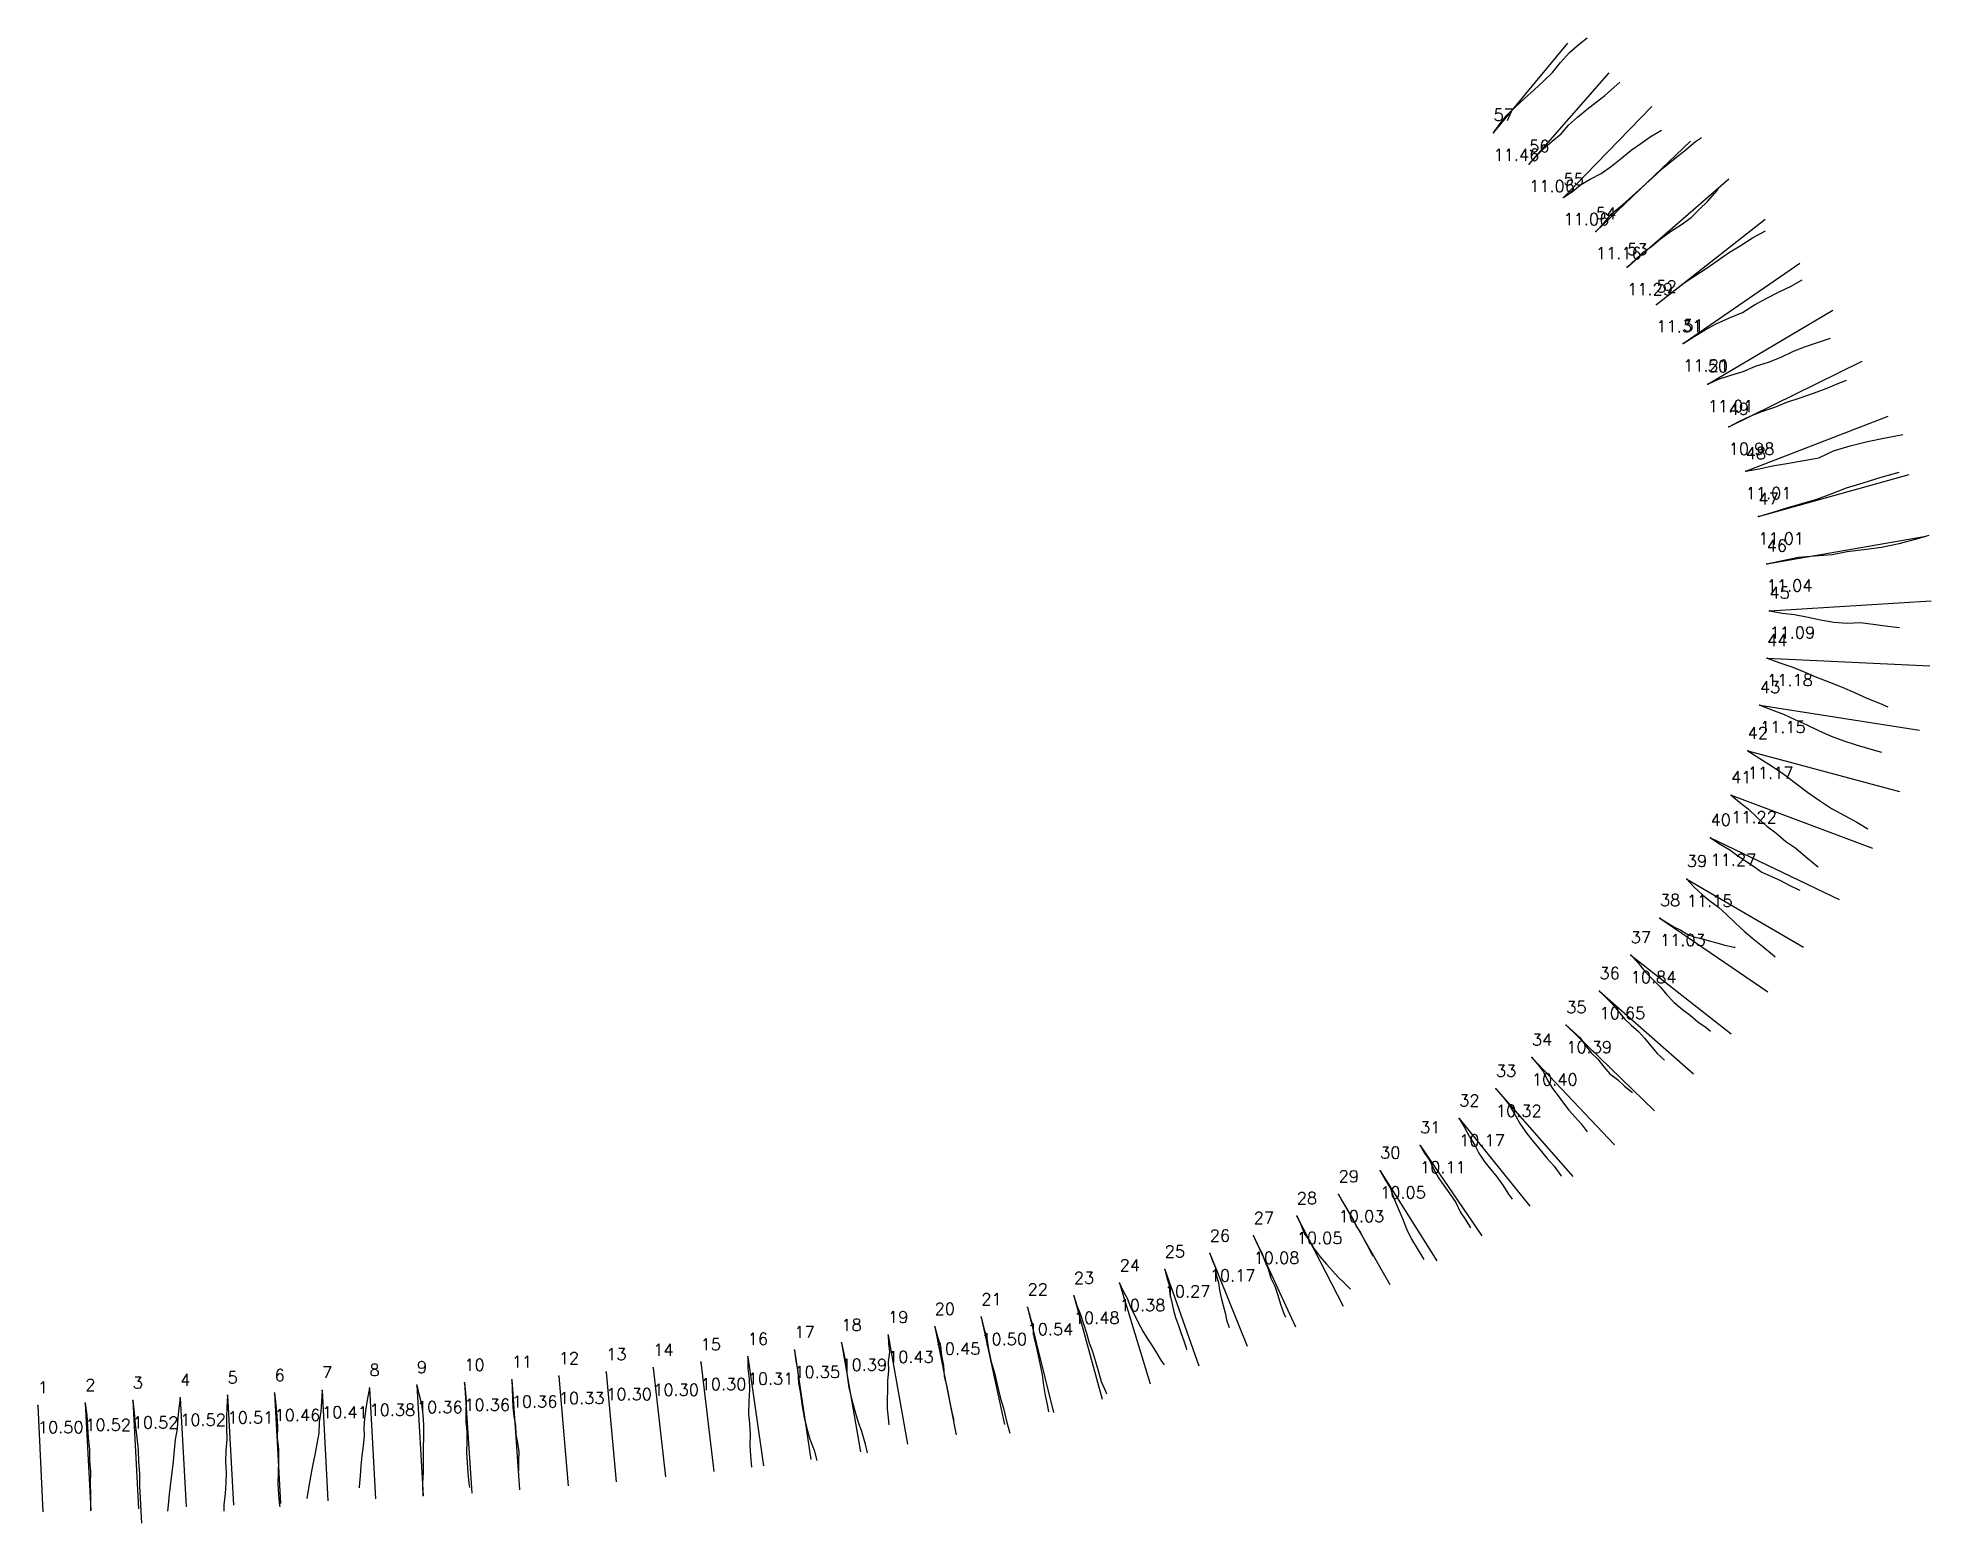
# Model space of a CAD drawing. Extents: x 748666.4 to 748714.3, y 8930221.9 to 8930259.5.
import ezdxf

# ---------------------------------------------------------------- set-up
doc = ezdxf.new("R2010")
doc.units = 0
for name, color, linetype in [('Hole', 7, 'Continuous'), ('Length', 7, 'Continuous'), ('Number', 7, 'Continuous'), ('Real Hole', 7, 'Continuous'), ('Theoretical Hole', 7, 'Continuous')]:
    doc.layers.add(name, color=color, linetype=linetype)
doc.styles.get("Standard").update_dxf_attribs({"font": 'simplex.shx'})

msp = doc.modelspace()

# ---------------------------------------------------------------- linework, layer by layer
at = {"layer": 'Hole', "color": 244, "true_color": 0x0a11ff}
for p in [(748703.26, 8930257.09, 191.08), (748704.16, 8930256.3, 190.63), (748705.03, 8930255.46, 190.6), (748705.85, 8930254.6, 190.67), (748706.64, 8930253.69, 190.78), (748707.38, 8930252.75, 190.77), (748708.06, 8930251.76, 190.63), (748708.68, 8930250.73, 190.39), (748709.21, 8930249.65, 190.32), (748709.64, 8930248.53, 190.32), (748709.96, 8930247.38, 190.28), (748710.17, 8930246.19, 190.29), (748710.24, 8930245, 190.32), (748710.18, 8930243.8, 190.4), (748710, 8930242.61, 190.39), (748709.69, 8930241.45, 190.45), (748709.27, 8930240.33, 190.56), (748708.75, 8930239.25, 190.69), (748708.15, 8930238.21, 190.63), (748707.47, 8930237.22, 190.54), (748706.73, 8930236.28, 190.36), (748705.94, 8930235.37, 190.18), (748705.1, 8930234.51, 189.93), (748704.23, 8930233.69, 189.97), (748703.32, 8930232.9, 189.91), (748702.39, 8930232.15, 189.78), (748701.4, 8930231.47, 189.74), (748700.39, 8930230.83, 189.7), (748699.34, 8930230.23, 189.7), (748698.28, 8930229.68, 189.73), (748696.08, 8930228.73, 189.87), (748697.19, 8930229.18, 189.77), (748694.94, 8930228.33, 189.95), (748693.8, 8930227.98, 190.05), (748691.47, 8930227.37, 190.2), (748692.64, 8930227.66, 190.14), (748689.12, 8930226.88, 190.08), (748690.3, 8930227.12, 190.14), (748686.76, 8930226.47, 190.02), (748687.94, 8930226.67, 190.06), (748683.2, 8930225.98, 189.93), (748684.39, 8930226.12, 189.94), (748685.57, 8930226.29, 189.98), (748676.02, 8930225.4, 189.99), (748677.22, 8930225.46, 189.99), (748678.42, 8930225.54, 189.99), (748679.61, 8930225.63, 189.96), (748680.81, 8930225.73, 189.94), (748682, 8930225.84, 189.94), (748667.63, 8930224.95, 190.18), (748668.83, 8930225.01, 190.17), (748670.03, 8930225.08, 190.16), (748671.23, 8930225.14, 190.15), (748672.42, 8930225.2, 190.09), (748673.62, 8930225.27, 190.04), (748674.82, 8930225.33, 190.01), (748666.43, 8930224.89, 190.17)]:
    msp.add_point(p, dxfattribs=at)
at = {"layer": 'Real Hole', "color": 1, "true_color": 0xff0000}
for points in [[(748703.26, 8930257.09, 191.08), (748703.431, 8930257.331, 190.125), (748703.606, 8930257.549, 189.165), (748703.801, 8930257.736, 188.202), (748704.044, 8930257.965, 187.259), (748704.284, 8930258.18, 186.312), (748704.52, 8930258.401, 185.366), (748704.747, 8930258.623, 184.418), (748704.954, 8930258.873, 183.472), (748705.184, 8930259.129, 182.533), (748705.438, 8930259.347, 181.591), (748705.625, 8930259.496, 180.933)], [(748704.16, 8930256.3, 190.63), (748704.338, 8930256.495, 189.665), (748704.508, 8930256.682, 188.698), (748704.742, 8930256.88, 187.746), (748704.974, 8930257.066, 186.791), (748705.155, 8930257.283, 185.832), (748705.384, 8930257.489, 184.881), (748705.628, 8930257.695, 183.933), (748705.855, 8930257.87, 182.975), (748706.078, 8930258.04, 182.015), (748706.312, 8930258.252, 181.066), (748706.454, 8930258.376, 180.497)], [(748705.03, 8930255.46, 190.6), (748705.256, 8930255.608, 189.637), (748705.46, 8930255.777, 188.673), (748705.702, 8930255.917, 187.713), (748705.984, 8930256.062, 186.764), (748706.248, 8930256.25, 185.818), (748706.494, 8930256.453, 184.871), (748706.742, 8930256.654, 183.923), (748706.983, 8930256.824, 182.967), (748707.226, 8930256.99, 182.012), (748707.508, 8930257.157, 181.067)], [(748705.85, 8930254.6, 190.67), (748706.06, 8930254.819, 189.717), (748706.248, 8930255.043, 188.761), (748706.52, 8930255.267, 187.825), (748706.763, 8930255.487, 186.88), (748707.026, 8930255.729, 185.946), (748707.283, 8930255.953, 185.006), (748707.535, 8930256.188, 184.068), (748707.811, 8930256.416, 183.134), (748708.09, 8930256.641, 182.2), (748708.372, 8930256.872, 181.269), (748708.517, 8930256.977, 180.802)], [(748706.64, 8930253.69, 190.78), (748706.844, 8930253.875, 189.819), (748707.035, 8930254.061, 188.855), (748707.254, 8930254.22, 187.892), (748707.487, 8930254.412, 186.939), (748707.737, 8930254.595, 185.988), (748708.011, 8930254.773, 185.043), (748708.262, 8930254.953, 184.092), (748708.468, 8930255.157, 183.135), (748708.669, 8930255.352, 182.175), (748708.845, 8930255.549, 181.21), (748708.945, 8930255.659, 180.733)], [(748707.38, 8930252.75, 190.77), (748707.622, 8930252.932, 189.817), (748707.849, 8930253.114, 188.86), (748708.076, 8930253.289, 187.902), (748708.355, 8930253.476, 186.96), (748708.641, 8930253.662, 186.02), (748708.921, 8930253.855, 185.08), (748709.205, 8930254.053, 184.142), (748709.501, 8930254.235, 183.204), (748709.81, 8930254.434, 182.274), (748710.136, 8930254.61, 181.345)], [(748708.06, 8930251.76, 190.63), (748708.336, 8930251.942, 189.686), (748708.616, 8930252.105, 188.74), (748708.896, 8930252.261, 187.793), (748709.23, 8930252.408, 186.862), (748709.559, 8930252.542, 185.927), (748709.858, 8930252.739, 184.994), (748710.173, 8930252.907, 184.059), (748710.485, 8930253.066, 183.123), (748710.79, 8930253.214, 182.182), (748711.071, 8930253.372, 181.342)], [(748708.68, 8930250.73, 190.39), (748708.953, 8930250.855, 189.436), (748709.234, 8930250.954, 188.482), (748709.571, 8930251.056, 187.546), (748709.889, 8930251.189, 186.607), (748710.215, 8930251.289, 185.667), (748710.539, 8930251.417, 184.73), (748710.845, 8930251.569, 183.79), (748711.154, 8930251.683, 182.846), (748711.477, 8930251.797, 181.906), (748711.787, 8930251.894, 180.96)], [(748709.21, 8930249.65, 190.32), (748709.483, 8930249.798, 189.369), (748709.749, 8930249.927, 188.414), (748710.046, 8930250.037, 187.465), (748710.378, 8930250.154, 186.53), (748710.677, 8930250.28, 185.584), (748711.019, 8930250.39, 184.651), (748711.354, 8930250.506, 183.715), (748711.674, 8930250.626, 182.776), (748711.996, 8930250.76, 181.838), (748712.187, 8930250.835, 181.275)], [(748709.64, 8930248.53, 190.32), (748709.978, 8930248.587, 189.381), (748710.32, 8930248.662, 188.444), (748710.676, 8930248.721, 187.511), (748711.106, 8930248.797, 186.612), (748711.489, 8930248.87, 185.691), (748711.864, 8930249.046, 184.781), (748712.282, 8930249.173, 183.881), (748712.723, 8930249.285, 182.991), (748713.177, 8930249.375, 182.104), (748713.613, 8930249.46, 181.208)], [(748709.96, 8930247.38, 190.28), (748710.334, 8930247.492, 189.359), (748710.706, 8930247.612, 188.439), (748711.057, 8930247.715, 187.508), (748711.442, 8930247.821, 186.591), (748711.799, 8930247.956, 185.667), (748712.186, 8930248.11, 184.758), (748712.612, 8930248.237, 183.862), (748713.068, 8930248.376, 182.983), (748713.518, 8930248.504, 182.099)], [(748710.17, 8930246.19, 190.29), (748710.57, 8930246.272, 189.377), (748710.976, 8930246.356, 188.467), (748711.385, 8930246.385, 187.555), (748711.831, 8930246.42, 186.661), (748712.208, 8930246.497, 185.738), (748712.625, 8930246.549, 184.831), (748713.078, 8930246.605, 183.94), (748713.523, 8930246.704, 183.051), (748713.967, 8930246.821, 182.162), (748714.283, 8930246.909, 181.544)], [(748710.24, 8930245, 190.32), (748710.56, 8930244.94, 189.375), (748710.876, 8930244.901, 188.426), (748711.18, 8930244.842, 187.476), (748711.531, 8930244.77, 186.542), (748711.867, 8930244.711, 185.602), (748712.218, 8930244.684, 184.666), (748712.536, 8930244.7, 183.718), (748712.864, 8930244.66, 182.774), (748713.232, 8930244.61, 181.846), (748713.528, 8930244.572, 180.997)], [(748710.18, 8930243.8, 190.4), (748710.504, 8930243.681, 189.462), (748710.828, 8930243.574, 188.522), (748711.122, 8930243.455, 187.573), (748711.432, 8930243.318, 186.632), (748711.76, 8930243.192, 185.696), (748712.08, 8930243.062, 184.758), (748712.39, 8930242.928, 183.816), (748712.706, 8930242.79, 182.878), (748713.021, 8930242.661, 181.938), (748713.235, 8930242.566, 181.278)], [(748710, 8930242.61, 190.39), (748710.297, 8930242.495, 189.442), (748710.596, 8930242.381, 188.495), (748710.885, 8930242.244, 187.547), (748711.185, 8930242.113, 186.602), (748711.484, 8930241.965, 185.66), (748711.8, 8930241.823, 184.722), (748712.123, 8930241.705, 183.783), (748712.432, 8930241.604, 182.837), (748712.749, 8930241.509, 181.893), (748713.073, 8930241.423, 180.951)], [(748709.69, 8930241.45, 190.45), (748709.998, 8930241.259, 189.518), (748710.289, 8930241.072, 188.58), (748710.601, 8930240.863, 187.653), (748710.888, 8930240.641, 186.721), (748711.2, 8930240.406, 185.8), (748711.509, 8930240.194, 184.873), (748711.813, 8930239.995, 183.942), (748712.137, 8930239.821, 183.012), (748712.449, 8930239.647, 182.078), (748712.727, 8930239.478, 181.239)], [(748709.27, 8930240.33, 190.56), (748709.479, 8930240.158, 189.597), (748709.704, 8930239.989, 188.638), (748709.943, 8930239.75, 187.697), (748710.172, 8930239.548, 186.745), (748710.404, 8930239.376, 185.787), (748710.657, 8930239.158, 184.844), (748710.904, 8930238.989, 183.89), (748711.153, 8930238.781, 182.944), (748711.399, 8930238.574, 181.997), (748711.471, 8930238.518, 181.711)], [(748708.75, 8930239.25, 190.69), (748708.992, 8930239.094, 189.732), (748709.238, 8930238.948, 188.774), (748709.406, 8930238.821, 187.796), (748709.617, 8930238.679, 186.829), (748709.836, 8930238.535, 185.864), (748710.05, 8930238.384, 184.899), (748710.276, 8930238.284, 183.93), (748710.521, 8930238.174, 182.967), (748710.743, 8930238.058, 181.999), (748710.985, 8930237.94, 181.036), (748711.011, 8930237.929, 180.94)], [(748708.15, 8930238.21, 190.63), (748708.33, 8930238.01, 189.667), (748708.544, 8930237.812, 188.71), (748708.735, 8930237.656, 187.741), (748708.95, 8930237.495, 186.778), (748709.151, 8930237.312, 185.816), (748709.369, 8930237.105, 184.862), (748709.599, 8930236.894, 183.912), (748709.823, 8930236.701, 182.957), (748710.07, 8930236.501, 182.008), (748710.317, 8930236.297, 181.061), (748710.385, 8930236.238, 180.775)], [(748707.47, 8930237.22, 190.54), (748707.645, 8930237.11, 189.562), (748707.824, 8930237.004, 188.584), (748708.001, 8930236.914, 187.603), (748708.172, 8930236.809, 186.624), (748708.349, 8930236.737, 185.642), (748708.524, 8930236.705, 184.658), (748708.715, 8930236.646, 183.678), (748708.911, 8930236.593, 182.699), (748709.115, 8930236.539, 181.722), (748709.351, 8930236.49, 180.751), (748709.371, 8930236.486, 180.653)], [(748706.73, 8930236.28, 190.36), (748706.909, 8930236.094, 189.394), (748707.093, 8930235.864, 188.438), (748707.277, 8930235.675, 187.474), (748707.471, 8930235.486, 186.511), (748707.649, 8930235.273, 185.55), (748707.832, 8930235.086, 184.585), (748708.037, 8930234.912, 183.622), (748708.237, 8930234.768, 182.653), (748708.43, 8930234.595, 181.687), (748708.641, 8930234.454, 180.72), (748708.746, 8930234.36, 180.24)], [(748705.94, 8930235.37, 190.18), (748706.104, 8930235.212, 189.206), (748706.272, 8930235.04, 188.236), (748706.409, 8930234.866, 187.26), (748706.572, 8930234.671, 186.293), (748706.742, 8930234.512, 185.321), (748706.924, 8930234.35, 184.351), (748707.075, 8930234.186, 183.376), (748707.239, 8930233.992, 182.409), (748707.403, 8930233.799, 181.441), (748707.588, 8930233.629, 180.474)], [(748705.1, 8930234.51, 189.93), (748705.272, 8930234.35, 188.958), (748705.453, 8930234.192, 187.987), (748705.587, 8930234.001, 187.015), (748705.742, 8930233.803, 186.047), (748705.9, 8930233.648, 185.072), (748706.046, 8930233.457, 184.101), (748706.198, 8930233.281, 183.129), (748706.392, 8930233.133, 182.159), (748706.576, 8930232.966, 181.19), (748706.774, 8930232.812, 180.222)], [(748704.23, 8930233.69, 189.97), (748704.377, 8930233.517, 188.996), (748704.521, 8930233.332, 188.024), (748704.632, 8930233.107, 187.056), (748704.754, 8930232.91, 186.083), (748704.893, 8930232.721, 185.111), (748705.029, 8930232.535, 184.138), (748705.165, 8930232.357, 183.163), (748705.324, 8930232.183, 182.192), (748705.479, 8930232.013, 181.218), (748705.63, 8930231.809, 180.251)], [(748703.32, 8930232.9, 189.91), (748703.494, 8930232.7, 188.946), (748703.659, 8930232.492, 187.982), (748703.802, 8930232.252, 187.021), (748703.941, 8930231.999, 186.064), (748704.099, 8930231.773, 185.103), (748704.266, 8930231.57, 184.138), (748704.439, 8930231.358, 183.176), (748704.61, 8930231.15, 182.213), (748704.795, 8930230.946, 181.252), (748704.964, 8930230.71, 180.295), (748704.983, 8930230.689, 180.199)], [(748702.39, 8930232.15, 189.78), (748702.513, 8930231.937, 188.811), (748702.642, 8930231.706, 187.846), (748702.783, 8930231.479, 186.883), (748702.888, 8930231.271, 185.91), (748703.037, 8930231.044, 184.948), (748703.194, 8930230.861, 183.977), (748703.346, 8930230.677, 183.006), (748703.495, 8930230.462, 182.041), (748703.639, 8930230.238, 181.077), (748703.727, 8930230.106, 180.499)], [(748701.4, 8930231.47, 189.74), (748701.515, 8930231.271, 188.767), (748701.637, 8930231.096, 187.79), (748701.741, 8930230.877, 186.82), (748701.87, 8930230.652, 185.854), (748702.006, 8930230.453, 184.883), (748702.153, 8930230.248, 183.916), (748702.302, 8930230.021, 182.953), (748702.418, 8930229.792, 181.987), (748702.557, 8930229.576, 181.02), (748702.674, 8930229.385, 180.252)], [(748700.39, 8930230.83, 189.7), (748700.521, 8930230.6, 188.736), (748700.652, 8930230.375, 187.77), (748700.735, 8930230.133, 186.803), (748700.847, 8930229.869, 185.845), (748700.96, 8930229.616, 184.885), (748701.056, 8930229.355, 183.924), (748701.187, 8930229.097, 182.967), (748701.323, 8930228.864, 182.004), (748701.468, 8930228.627, 181.043), (748701.497, 8930228.583, 180.85)], [(748699.34, 8930230.23, 189.7), (748699.432, 8930230.06, 188.719), (748699.522, 8930229.91, 187.734), (748699.604, 8930229.762, 186.749), (748699.715, 8930229.575, 185.773), (748699.796, 8930229.405, 184.791), (748699.896, 8930229.263, 183.806), (748699.984, 8930229.076, 182.827), (748700.084, 8930228.904, 181.847), (748700.166, 8930228.745, 180.863), (748700.214, 8930228.665, 180.372)], [(748698.28, 8930229.68, 189.73), (748698.384, 8930229.47, 188.758), (748698.471, 8930229.242, 187.788), (748698.608, 8930229.05, 186.816), (748698.723, 8930228.849, 185.843), (748698.872, 8930228.647, 184.875), (748699.03, 8930228.467, 183.905), (748699.184, 8930228.298, 182.931), (748699.332, 8930228.135, 181.956), (748699.482, 8930227.992, 180.977), (748699.637, 8930227.83, 180.106)], [(748696.08, 8930228.73, 189.87), (748696.147, 8930228.55, 188.889), (748696.216, 8930228.395, 187.903), (748696.238, 8930228.195, 186.924), (748696.3, 8930227.995, 185.946), (748696.326, 8930227.802, 184.965), (748696.37, 8930227.612, 183.984), (748696.415, 8930227.422, 183.003), (748696.468, 8930227.234, 182.023), (748696.507, 8930227.059, 181.039), (748696.558, 8930226.888, 180.055), (748696.57, 8930226.858, 179.857)], [(748697.19, 8930229.18, 189.77), (748697.287, 8930228.951, 188.802), (748697.394, 8930228.75, 187.828), (748697.473, 8930228.543, 186.853), (748697.558, 8930228.35, 185.875), (748697.626, 8930228.114, 184.906), (748697.725, 8930227.91, 183.932), (748697.798, 8930227.683, 182.96), (748697.871, 8930227.452, 181.99), (748697.955, 8930227.217, 181.022), (748697.994, 8930227.125, 180.635)], [(748694.94, 8930228.33, 189.95), (748694.992, 8930228.122, 188.973), (748695.053, 8930227.934, 187.993), (748695.073, 8930227.709, 187.019), (748695.124, 8930227.498, 186.043), (748695.161, 8930227.297, 185.064), (748695.217, 8930227.114, 184.082), (748695.289, 8930226.912, 183.106), (748695.358, 8930226.71, 182.129), (748695.422, 8930226.528, 181.147), (748695.48, 8930226.351, 180.165), (748695.49, 8930226.3, 179.869)], [(748693.8, 8930227.98, 190.05), (748693.888, 8930227.784, 189.073), (748693.99, 8930227.607, 188.094), (748694.071, 8930227.375, 187.125), (748694.166, 8930227.2, 186.145), (748694.265, 8930226.985, 185.174), (748694.385, 8930226.767, 184.205), (748694.502, 8930226.576, 183.231), (748694.62, 8930226.4, 182.253), (748694.736, 8930226.219, 181.277), (748694.843, 8930226.036, 180.299), (748694.924, 8930225.916, 179.614)], [(748691.47, 8930227.37, 190.2), (748691.538, 8930227.124, 189.233), (748691.603, 8930226.892, 188.263), (748691.631, 8930226.62, 187.301), (748691.687, 8930226.38, 186.332), (748691.739, 8930226.148, 185.36), (748691.792, 8930225.911, 184.39), (748691.841, 8930225.662, 183.423), (748691.875, 8930225.395, 182.46), (748691.915, 8930225.144, 181.493), (748691.963, 8930224.909, 180.522), (748692.003, 8930224.725, 179.848)], [(748692.64, 8930227.66, 190.14), (748692.719, 8930227.415, 189.174), (748692.806, 8930227.188, 188.204), (748692.881, 8930226.95, 187.235), (748692.963, 8930226.714, 186.267), (748693.026, 8930226.473, 185.299), (748693.11, 8930226.258, 184.326), (748693.189, 8930225.999, 183.363), (748693.261, 8930225.736, 182.401), (748693.332, 8930225.493, 181.433), (748693.441, 8930225.248, 180.47), (748693.467, 8930225.18, 180.179)], [(748689.12, 8930226.88, 190.08), (748689.194, 8930226.626, 189.116), (748689.268, 8930226.39, 188.147), (748689.29, 8930226.155, 187.175), (748689.339, 8930225.904, 186.208), (748689.358, 8930225.633, 185.246), (748689.415, 8930225.399, 184.275), (748689.463, 8930225.194, 183.298), (748689.505, 8930224.96, 182.326), (748689.55, 8930224.716, 181.358), (748689.604, 8930224.52, 180.378)], [(748690.3, 8930227.12, 190.14), (748690.364, 8930226.848, 189.18), (748690.441, 8930226.592, 188.216), (748690.485, 8930226.302, 187.26), (748690.55, 8930225.995, 186.311), (748690.636, 8930225.717, 185.354), (748690.699, 8930225.421, 184.401), (748690.779, 8930225.097, 183.458), (748690.87, 8930224.787, 182.512), (748690.941, 8930224.492, 181.559), (748691.024, 8930224.19, 180.609)], [(748686.76, 8930226.47, 190.02), (748686.819, 8930226.201, 189.059), (748686.87, 8930225.938, 188.095), (748686.902, 8930225.637, 187.142), (748686.947, 8930225.332, 186.191), (748687.027, 8930225.034, 185.24), (748687.103, 8930224.756, 184.282), (748687.174, 8930224.494, 183.32), (748687.269, 8930224.239, 182.357), (748687.349, 8930223.947, 181.404), (748687.415, 8930223.692, 180.544)], [(748687.94, 8930226.67, 190.06), (748687.954, 8930226.452, 189.084), (748687.979, 8930226.244, 188.106), (748687.947, 8930225.993, 187.139), (748687.954, 8930225.765, 186.165), (748687.93, 8930225.52, 185.196), (748687.923, 8930225.271, 184.228), (748687.918, 8930225.04, 183.255), (748687.921, 8930224.8, 182.284), (748687.943, 8930224.578, 181.309), (748687.964, 8930224.397, 180.326)], [(748684.39, 8930226.12, 189.94), (748684.392, 8930225.828, 188.984), (748684.427, 8930225.552, 188.023), (748684.432, 8930225.294, 187.057), (748684.422, 8930224.985, 186.106), (748684.41, 8930224.688, 185.151), (748684.432, 8930224.425, 184.187), (748684.454, 8930224.164, 183.222), (748684.447, 8930223.89, 182.26), (748684.459, 8930223.617, 181.298), (748684.489, 8930223.331, 180.34)], [(748685.57, 8930226.29, 189.98), (748685.604, 8930226.013, 189.02), (748685.654, 8930225.754, 188.055), (748685.673, 8930225.463, 187.098), (748685.721, 8930225.185, 186.139), (748685.766, 8930224.869, 185.192), (748685.819, 8930224.586, 184.234), (748685.882, 8930224.307, 183.276), (748685.96, 8930224.039, 182.315), (748686.067, 8930223.754, 181.363), (748686.135, 8930223.499, 180.502)], [(748676.02, 8930225.4, 189.99), (748676.076, 8930225.153, 189.023), (748676.136, 8930224.919, 188.052), (748676.167, 8930224.649, 187.09), (748676.19, 8930224.399, 186.122), (748676.188, 8930224.102, 185.167), (748676.181, 8930223.806, 184.212), (748676.182, 8930223.51, 183.257), (748676.176, 8930223.215, 182.301), (748676.165, 8930222.907, 181.35), (748676.167, 8930222.596, 180.399)], [(748677.22, 8930225.46, 189.99), (748677.247, 8930225.214, 189.021), (748677.265, 8930224.983, 188.048), (748677.254, 8930224.724, 187.082), (748677.257, 8930224.477, 186.114), (748677.282, 8930224.236, 185.143), (748677.282, 8930223.973, 184.178), (748677.278, 8930223.698, 183.217), (748677.294, 8930223.444, 182.25), (748677.311, 8930223.183, 181.285), (748677.337, 8930222.917, 180.321), (748677.348, 8930222.812, 179.935)], [(748678.42, 8930225.54, 189.99), (748678.434, 8930225.313, 189.016), (748678.437, 8930225.075, 188.045), (748678.451, 8930224.843, 187.072), (748678.474, 8930224.618, 186.098), (748678.512, 8930224.383, 185.127), (748678.527, 8930224.157, 184.153), (748678.563, 8930223.942, 183.177), (748678.595, 8930223.713, 182.204), (748678.59, 8930223.488, 181.23), (748678.587, 8930223.247, 180.259), (748678.584, 8930223.197, 180.066)], [(748667.63, 8930224.95, 190.18), (748667.668, 8930224.647, 189.228), (748667.682, 8930224.357, 188.271), (748667.705, 8930224.064, 187.315), (748667.736, 8930223.777, 186.358), (748667.737, 8930223.486, 185.401), (748667.764, 8930223.207, 184.441), (748667.756, 8930222.916, 183.484), (748667.758, 8930222.643, 182.522), (748667.759, 8930222.345, 181.568), (748667.762, 8930222.225, 181.186)], [(748668.83, 8930225.01, 190.17), (748668.863, 8930224.702, 189.219), (748668.895, 8930224.412, 188.263), (748668.934, 8930224.071, 187.323), (748668.966, 8930223.763, 186.373), (748668.973, 8930223.461, 185.419), (748669, 8930223.166, 184.464), (748669.001, 8930222.851, 183.515), (748669.022, 8930222.546, 182.563), (748669.035, 8930222.219, 181.618), (748669.056, 8930221.911, 180.667)], [(748670.03, 8930225.08, 190.16), (748669.996, 8930224.824, 189.194), (748669.968, 8930224.582, 188.224), (748669.956, 8930224.3, 187.265), (748669.907, 8930224.025, 186.304), (748669.881, 8930223.759, 185.341), (748669.854, 8930223.474, 184.383), (748669.816, 8930223.194, 183.423), (748669.783, 8930222.928, 182.46), (748669.753, 8930222.643, 181.502), (748669.729, 8930222.366, 180.541), (748669.708, 8930222.214, 180.065)], [(748671.23, 8930225.14, 190.15), (748671.212, 8930224.852, 189.193), (748671.203, 8930224.58, 188.23), (748671.201, 8930224.302, 187.27), (748671.208, 8930224.025, 186.309), (748671.188, 8930223.754, 185.346), (748671.175, 8930223.454, 184.393), (748671.191, 8930223.196, 183.427), (748671.187, 8930222.929, 182.463), (748671.167, 8930222.659, 181.5), (748671.137, 8930222.372, 180.543), (748671.133, 8930222.215, 179.964)], [(748672.42, 8930225.2, 190.09), (748672.448, 8930224.905, 189.135), (748672.472, 8930224.629, 188.174), (748672.49, 8930224.355, 187.212), (748672.482, 8930224.067, 186.255), (748672.514, 8930223.776, 185.299), (748672.515, 8930223.48, 184.343), (748672.511, 8930223.193, 183.386), (748672.505, 8930222.903, 182.429), (748672.519, 8930222.625, 181.468), (748672.545, 8930222.354, 180.506), (748672.548, 8930222.325, 180.41)], [(748673.62, 8930225.27, 190.04), (748673.609, 8930224.993, 189.079), (748673.591, 8930224.736, 188.113), (748673.547, 8930224.464, 187.152), (748673.536, 8930224.188, 186.191), (748673.487, 8930223.917, 185.229), (748673.439, 8930223.637, 184.27), (748673.375, 8930223.36, 183.312), (748673.33, 8930223.085, 182.351), (748673.278, 8930222.799, 181.395), (748673.238, 8930222.538, 180.43)], [(748674.82, 8930225.33, 190.01), (748674.773, 8930225.072, 189.045), (748674.724, 8930224.813, 188.08), (748674.697, 8930224.559, 187.113), (748674.675, 8930224.329, 186.141), (748674.683, 8930224.124, 185.162), (748674.662, 8930223.867, 184.196), (748674.628, 8930223.616, 183.228), (748674.599, 8930223.36, 182.262), (748674.584, 8930223.106, 181.295), (748674.559, 8930222.828, 180.335), (748674.555, 8930222.801, 180.239)]]:
    msp.add_polyline3d(points, dxfattribs=at)
at = {"layer": 'Theoretical Hole', "color": 244, "true_color": 0x0a11ff}
for p, q in [((748703.26, 8930257.09, 191.08), (748705.137, 8930259.359, 180.005)), ((748704.16, 8930256.3, 190.63), (748706.185, 8930258.609, 180.005)), ((748705.03, 8930255.46, 190.6), (748707.261, 8930257.757, 180.014)), ((748705.85, 8930254.6, 190.67), (748708.245, 8930256.883, 180.012)), ((748706.64, 8930253.69, 190.78), (748709.21, 8930255.926, 180.016)), ((748707.38, 8930252.75, 190.77), (748710.13, 8930254.907, 180.014)), ((748708.06, 8930251.76, 190.63), (748711.009, 8930253.798, 180.009)), ((748708.68, 8930250.73, 190.39), (748711.844, 8930252.608, 180.013)), ((748709.21, 8930249.65, 190.32), (748712.589, 8930251.313, 180.006)), ((748709.64, 8930248.53, 190.32), (748713.244, 8930249.926, 180.011)), ((748709.96, 8930247.38, 190.28), (748713.771, 8930248.449, 180.006)), ((748710.17, 8930246.19, 190.29), (748714.158, 8930246.875, 180.018)), ((748710.24, 8930245, 190.32), (748714.331, 8930245.254, 180.015)), ((748710.18, 8930243.8, 190.4), (748714.295, 8930243.605, 180.007)), ((748710, 8930242.61, 190.39), (748714.037, 8930241.975, 180.016)), ((748709.69, 8930241.45, 190.45), (748713.534, 8930240.427, 180.012)), ((748709.27, 8930240.33, 190.56), (748712.851, 8930238.991, 180.011)), ((748708.75, 8930239.25, 190.69), (748712.001, 8930237.69, 180.012)), ((748708.15, 8930238.21, 190.63), (748711.105, 8930236.485, 180.018)), ((748707.47, 8930237.22, 190.54), (748710.195, 8930235.354, 180.016)), ((748706.73, 8930236.28, 190.36), (748709.268, 8930234.292, 180.01)), ((748705.94, 8930235.37, 190.18), (748708.318, 8930233.281, 180.011)), ((748705.1, 8930234.51, 189.93), (748707.33, 8930232.347, 180.015)), ((748704.23, 8930233.69, 189.97), (748706.317, 8930231.481, 180.024)), ((748703.32, 8930232.9, 189.91), (748705.262, 8930230.679, 180.021)), ((748702.39, 8930232.15, 189.78), (748704.178, 8930229.934, 180.017)), ((748701.4, 8930231.47, 189.74), (748702.964, 8930229.184, 180.017)), ((748700.39, 8930230.83, 189.7), (748701.828, 8930228.552, 180.018)), ((748699.34, 8930230.23, 189.7), (748700.639, 8930227.953, 180.019)), ((748698.28, 8930229.68, 189.73), (748699.459, 8930227.403, 180.013)), ((748696.08, 8930228.73, 189.87), (748697.027, 8930226.387, 180.019)), ((748697.19, 8930229.18, 189.77), (748698.251, 8930226.88, 180.013)), ((748694.94, 8930228.33, 189.95), (748695.804, 8930225.888, 180.012)), ((748693.8, 8930227.98, 190.05), (748694.576, 8930225.437, 180.016)), ((748691.47, 8930227.37, 190.2), (748692.126, 8930224.707, 180.023)), ((748692.64, 8930227.66, 190.14), (748693.356, 8930225.047, 180.016)), ((748689.12, 8930226.88, 190.08), (748689.666, 8930224.145, 180.009)), ((748690.3, 8930227.12, 190.14), (748690.889, 8930224.411, 180.013)), ((748686.76, 8930226.47, 190.02), (748687.245, 8930223.718, 180.013)), ((748687.94, 8930226.67, 190.06), (748688.429, 8930223.91, 180.014)), ((748683.2, 8930225.98, 189.93), (748683.53, 8930223.216, 180.013)), ((748684.39, 8930226.12, 189.94), (748684.785, 8930223.363, 180.013)), ((748685.57, 8930226.29, 189.98), (748685.983, 8930223.525, 180.015)), ((748676.02, 8930225.4, 189.99), (748676.177, 8930222.603, 180.016)), ((748677.22, 8930225.46, 189.99), (748677.408, 8930222.673, 180.014)), ((748678.42, 8930225.54, 189.99), (748678.617, 8930222.756, 180.013)), ((748679.61, 8930225.63, 189.96), (748679.85, 8930222.857, 180.012)), ((748680.81, 8930225.73, 189.94), (748681.065, 8930222.96, 180.023)), ((748682, 8930225.84, 189.94), (748682.31, 8930223.081, 180.021)), ((748667.63, 8930224.95, 190.18), (748667.773, 8930222.236, 180.017)), ((748668.83, 8930225.01, 190.17), (748668.977, 8930222.273, 180.013)), ((748670.03, 8930225.08, 190.16), (748670.178, 8930222.32, 180.009)), ((748671.23, 8930225.14, 190.15), (748671.379, 8930222.362, 180.015)), ((748672.42, 8930225.2, 190.09), (748672.57, 8930222.409, 180.01)), ((748673.62, 8930225.27, 190.04), (748673.77, 8930222.473, 180.014)), ((748674.82, 8930225.33, 190.01), (748674.97, 8930222.529, 180.016)), ((748666.43, 8930224.89, 190.17), (748666.556, 8930222.198, 180.022))]:
    msp.add_line(p, q, dxfattribs=at)

# ---------------------------------------------------------------- texts
at = {"layer": 'Length', "color": 244, "true_color": 0x0a11ff}
for s, p in [('11.46', (748703.26, 8930256.386, 191.08)), ('11.06', (748704.16, 8930255.596, 190.63)), ('11.06', (748705.03, 8930254.756, 190.6)), ('11.16', (748705.85, 8930253.896, 190.67)), ('11.29', (748706.64, 8930252.986, 190.78)), ('11.31', (748707.38, 8930252.046, 190.77)), ('11.21', (748708.06, 8930251.056, 190.63)), ('11.01', (748708.68, 8930250.026, 190.39)), ('10.98', (748709.21, 8930248.946, 190.32)), ('11.01', (748709.64, 8930247.826, 190.32)), ('11.01', (748709.96, 8930246.676, 190.28)), ('11.04', (748710.17, 8930245.486, 190.29)), ('11.09', (748710.24, 8930244.296, 190.32)), ('11.18', (748710.18, 8930243.096, 190.4)), ('11.15', (748710, 8930241.906, 190.39)), ('11.17', (748709.69, 8930240.746, 190.45)), ('11.22', (748709.27, 8930239.626, 190.56)), ('11.27', (748708.75, 8930238.546, 190.69)), ('11.15', (748708.15, 8930237.506, 190.63)), ('11.03', (748707.47, 8930236.516, 190.54)), ('10.84', (748706.73, 8930235.576, 190.36)), ('10.65', (748705.94, 8930234.666, 190.18)), ('10.39', (748705.1, 8930233.806, 189.93)), ('10.40', (748704.23, 8930232.986, 189.97)), ('10.32', (748703.32, 8930232.196, 189.91)), ('10.17', (748702.39, 8930231.446, 189.78)), ('10.11', (748701.4, 8930230.766, 189.74)), ('10.05', (748700.39, 8930230.126, 189.7)), ('10.03', (748699.34, 8930229.526, 189.7)), ('10.05', (748698.28, 8930228.976, 189.73)), ('10.08', (748697.19, 8930228.476, 189.77)), ('10.17', (748696.08, 8930228.026, 189.87)), ('10.27', (748694.94, 8930227.626, 189.95)), ('10.38', (748693.8, 8930227.276, 190.05)), ('10.54', (748691.47, 8930226.666, 190.2)), ('10.48', (748692.64, 8930226.956, 190.14)), ('10.45', (748689.12, 8930226.176, 190.08)), ('10.50', (748690.3, 8930226.416, 190.14)), ('10.35', (748685.57, 8930225.586, 189.98)), ('10.39', (748686.76, 8930225.766, 190.02)), ('10.43', (748687.94, 8930225.966, 190.06)), ('10.30', (748682, 8930225.136, 189.94)), ('10.30', (748683.2, 8930225.276, 189.93)), ('10.31', (748684.39, 8930225.416, 189.94)), ('10.38', (748674.82, 8930224.626, 190.01)), ('10.36', (748676.02, 8930224.696, 189.99)), ('10.36', (748677.22, 8930224.756, 189.99)), ('10.36', (748678.42, 8930224.836, 189.99)), ('10.33', (748679.61, 8930224.926, 189.96)), ('10.30', (748680.81, 8930225.026, 189.94)), ('10.50', (748666.43, 8930224.186, 190.17)), ('10.52', (748667.63, 8930224.246, 190.18)), ('10.52', (748668.83, 8930224.306, 190.17)), ('10.52', (748670.03, 8930224.376, 190.16)), ('10.51', (748671.23, 8930224.436, 190.15)), ('10.46', (748672.42, 8930224.496, 190.09)), ('10.41', (748673.62, 8930224.566, 190.04))]:
    msp.add_text(s, height=0.3, dxfattribs=at).set_placement(p)
at = {"layer": 'Number', "color": 244, "true_color": 0x0a11ff}
for s, p in [('57', (748703.26, 8930257.396, 191.08)), ('56', (748704.16, 8930256.606, 190.63)), ('55', (748705.03, 8930255.766, 190.6)), ('54', (748705.85, 8930254.906, 190.67)), ('53', (748706.64, 8930253.996, 190.78)), ('52', (748707.38, 8930253.056, 190.77)), ('51', (748708.06, 8930252.066, 190.63)), ('50', (748708.68, 8930251.036, 190.39)), ('49', (748709.21, 8930249.956, 190.32)), ('48', (748709.64, 8930248.836, 190.32)), ('47', (748709.96, 8930247.686, 190.28)), ('46', (748710.17, 8930246.496, 190.29)), ('45', (748710.24, 8930245.306, 190.32)), ('44', (748710.18, 8930244.106, 190.4)), ('43', (748710, 8930242.916, 190.39)), ('42', (748709.69, 8930241.756, 190.45)), ('41', (748709.27, 8930240.636, 190.56)), ('40', (748708.75, 8930239.556, 190.69)), ('39', (748708.15, 8930238.516, 190.63)), ('38', (748707.47, 8930237.526, 190.54)), ('37', (748706.73, 8930236.586, 190.36)), ('36', (748705.94, 8930235.676, 190.18)), ('35', (748705.1, 8930234.816, 189.93)), ('34', (748704.23, 8930233.996, 189.97)), ('33', (748703.32, 8930233.206, 189.91)), ('32', (748702.39, 8930232.456, 189.78)), ('31', (748701.4, 8930231.776, 189.74)), ('30', (748700.39, 8930231.136, 189.7)), ('29', (748699.34, 8930230.536, 189.7)), ('28', (748698.28, 8930229.986, 189.73)), ('27', (748697.19, 8930229.486, 189.77)), ('26', (748696.08, 8930229.036, 189.87)), ('25', (748694.94, 8930228.636, 189.95)), ('23', (748692.64, 8930227.966, 190.14)), ('24', (748693.8, 8930228.286, 190.05)), ('22', (748691.47, 8930227.676, 190.2)), ('20', (748689.12, 8930227.186, 190.08)), ('21', (748690.3, 8930227.426, 190.14)), ('17', (748685.57, 8930226.596, 189.98)), ('18', (748686.76, 8930226.776, 190.02)), ('19', (748687.94, 8930226.976, 190.06)), ('13', (748680.81, 8930226.036, 189.94)), ('14', (748682, 8930226.146, 189.94)), ('15', (748683.2, 8930226.286, 189.93)), ('16', (748684.39, 8930226.426, 189.94)), ('7', (748673.62, 8930225.576, 190.04)), ('8', (748674.82, 8930225.636, 190.01)), ('9', (748676.02, 8930225.706, 189.99)), ('10', (748677.22, 8930225.766, 189.99)), ('11', (748678.42, 8930225.846, 189.99)), ('12', (748679.61, 8930225.936, 189.96)), ('1', (748666.43, 8930225.196, 190.17)), ('2', (748667.63, 8930225.256, 190.18)), ('3', (748668.83, 8930225.316, 190.17)), ('4', (748670.03, 8930225.386, 190.16)), ('5', (748671.23, 8930225.446, 190.15)), ('6', (748672.42, 8930225.506, 190.09))]:
    msp.add_text(s, height=0.3, dxfattribs=at).set_placement(p)

doc.saveas('drawing.dxf')
